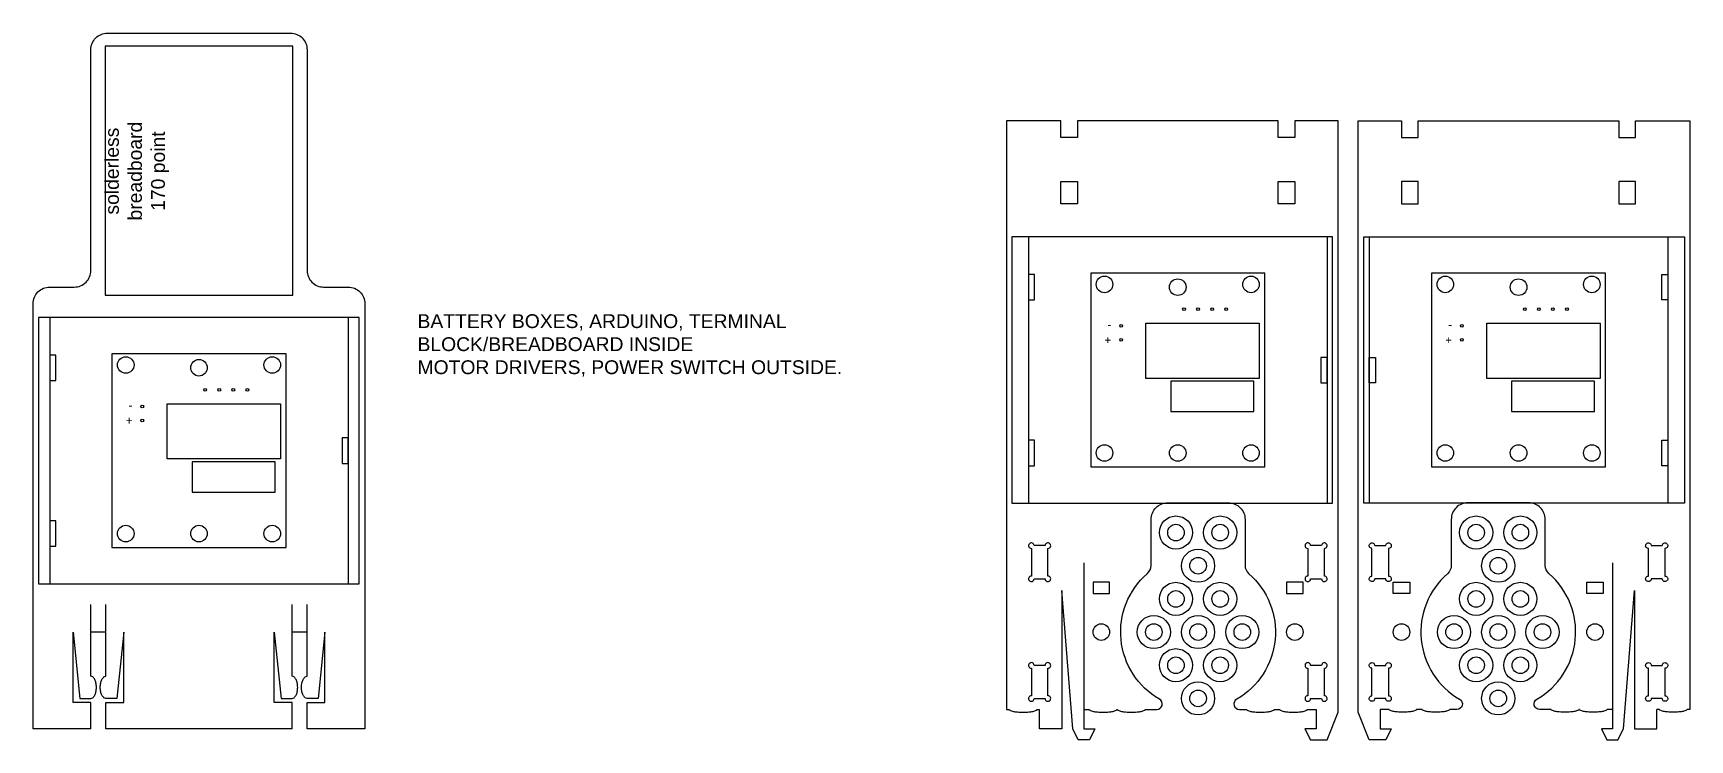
# Model space of a CAD drawing. Header units: millimetres. Extents: x 2162 to 3702, y 470 to 1904.
# Drawn here: x 3402.3 to 3702, y 813.6 to 941.5 of the extents above; entities that cross this region are included whole.
import ezdxf

# ---------------------------------------------------------------- set-up
doc = ezdxf.new("R2010")
doc.units = ezdxf.units.MM
doc.layers.add('3 - First Cut', color=3, linetype='Continuous')
doc.layers.add('5 - Final Cut', color=5, linetype='Continuous')
doc.layers.add('NOTES', color=4, linetype='Continuous', plot=False)
doc.styles.get("Standard").update_dxf_attribs({"font": 'arial.ttf'})

# ---------------------------------------------------------------- blocks, each defined once
blk = doc.blocks.new('ULN2003_cb')
for points in [[(-15.75, -17.5), (15.75, -17.5), (15.75, 17.5), (-15.75, 17.5)], [(1.25, 7.5), (-13.75, 7.5), (-13.75, 2), (1.25, 2)], [(-14.75, 1.5), (5.75, 1.5), (5.75, -8.5), (-14.75, -8.5)]]:
    blk.add_lwpolyline(points, close=True)
for centre, radius in [((-13.25, 15), 1.5), ((13.25, 15), 1.5), ((10.25, -5.46), 0.254), ((10.25, -8), 0.254), ((-8.75, -11), 0.254), ((-6.21, -11), 0.254), ((-3.67, -11), 0.254), ((-1.13, -11), 0.254), ((-13.25, -15.5), 1.5), ((13.25, -15.5), 1.5)]:
    blk.add_circle(centre, radius)
at = {"insert": (12.03, -4.64), "char_height": 1.5, "attachment_point": 1}
blk.add_mtext_dynamic_manual_height_columns('+\\P-', width=3.719, gutter_width=12.5, heights=[0], dxfattribs=at)

msp = doc.modelspace()

# ---------------------------------------------------------------- linework, layer by layer
at = {"layer": '3 - First Cut'}
for points in [[(3588.24, 914.635), (3591.24, 914.635), (3591.24, 910.635), (3588.24, 910.635)], [(3627.544, 914.635), (3630.544, 914.635), (3630.544, 910.635), (3627.544, 910.635)], [(3652.884, 914.635), (3649.884, 914.635), (3649.884, 910.635), (3652.884, 910.635)], [(3692.188, 914.635), (3689.188, 914.635), (3689.188, 910.635), (3692.188, 910.635)], [(3594.065, 840.135), (3597.065, 840.135), (3597.065, 842.135), (3594.065, 842.135)], [(3629.065, 840.135), (3632.065, 840.135), (3632.065, 842.135), (3629.065, 842.135)], [(3651.362, 840.135), (3648.362, 840.135), (3648.362, 842.135), (3651.362, 842.135)], [(3686.362, 840.135), (3683.362, 840.135), (3683.362, 842.135), (3686.362, 842.135)]]:
    msp.add_lwpolyline(points, close=True, dxfattribs=at)
for points in [[(3582.905, 848.268), (3582.905, 843.268, 2.4142136), (3583.405, 842.768), (3585.405, 842.768, 2.4142136), (3585.905, 843.268), (3585.905, 848.268, 2.4142136), (3585.405, 848.768), (3583.405, 848.768, 2.4142136)], [(3632.905, 848.268), (3632.905, 843.268, 2.4142136), (3633.405, 842.768), (3635.405, 842.768, 2.4142136), (3635.905, 843.268), (3635.905, 848.268, 2.4142136), (3635.405, 848.768), (3633.405, 848.768, 2.4142136)], [(3647.522, 848.268), (3647.522, 843.268, -2.4142136), (3647.022, 842.768), (3645.022, 842.768, -2.4142136), (3644.522, 843.268), (3644.522, 848.268, -2.4142136), (3645.022, 848.768), (3647.022, 848.768, -2.4142136)], [(3697.522, 848.268), (3697.522, 843.268, -2.4142136), (3697.022, 842.768), (3695.022, 842.768, -2.4142136), (3694.522, 843.268), (3694.522, 848.268, -2.4142136), (3695.022, 848.768), (3697.022, 848.768, -2.4142136)], [(3582.905, 826.605), (3582.905, 821.605, 2.4142136), (3583.405, 821.105), (3585.405, 821.105, 2.4142136), (3585.905, 821.605), (3585.905, 826.605, 2.4142136), (3585.405, 827.105), (3583.405, 827.105, 2.4142136)], [(3632.905, 826.605), (3632.905, 821.605, 2.4142136), (3633.405, 821.105), (3635.405, 821.105, 2.4142136), (3635.905, 821.605), (3635.905, 826.605, 2.4142136), (3635.405, 827.105), (3633.405, 827.105, 2.4142136)], [(3647.522, 826.605), (3647.522, 821.605, -2.4142136), (3647.022, 821.105), (3645.022, 821.105, -2.4142136), (3644.522, 821.605), (3644.522, 826.605, -2.4142136), (3645.022, 827.105), (3647.022, 827.105, -2.4142136)], [(3697.522, 826.605), (3697.522, 821.605, -2.4142136), (3697.022, 821.105), (3695.022, 821.105, -2.4142136), (3694.522, 821.605), (3694.522, 826.605, -2.4142136), (3695.022, 827.105), (3697.022, 827.105, -2.4142136)]]:
    msp.add_lwpolyline(points, format="xyb", close=True, dxfattribs=at)
for centre in [(3596.142, 896.035), (3609.392, 895.535), (3622.642, 896.035), (3657.786, 896.035), (3671.036, 895.535), (3684.286, 896.035), (3419.095, 881.455), (3432.345, 880.955), (3445.595, 881.455), (3596.142, 865.535), (3609.392, 865.535), (3622.642, 865.535), (3657.786, 865.535), (3671.036, 865.535), (3684.286, 865.535), (3419.095, 850.955), (3432.345, 850.955), (3445.595, 850.955), (3609.065, 851.135), (3617.065, 851.135), (3663.362, 851.135), (3671.362, 851.135), (3613.065, 845.135), (3667.362, 845.135), (3609.065, 839.135), (3617.065, 839.135), (3663.362, 839.135), (3671.362, 839.135), (3595.565, 833.135), (3605.065, 833.135), (3613.065, 833.135), (3621.065, 833.135), (3630.565, 833.135), (3649.862, 833.135), (3659.362, 833.135), (3667.362, 833.135), (3675.362, 833.135), (3684.862, 833.135), (3609.065, 827.135), (3617.065, 827.135), (3663.362, 827.135), (3671.362, 827.135), (3613.065, 821.135), (3667.362, 821.135)]:
    msp.add_circle(centre, 1.5, dxfattribs=at)
at = {"layer": '5 - Final Cut'}
for p, q in [((3415.495, 833.135), (3412.795, 833.135)), ((3451.895, 833.135), (3449.195, 833.135))]:
    msp.add_line(p, q, dxfattribs=at)
for points in [[(3412.795, 815.635), (3402.345, 815.635), (3402.345, 892.55, -0.4142136), (3405.345, 895.55), (3409.793, 895.55, 0.4142136), (3412.793, 898.55), (3412.793, 938.489, -0.4142136), (3415.793, 941.489), (3448.897, 941.489, -0.4142136), (3451.897, 938.489), (3451.897, 898.55, 0.4142136), (3454.897, 895.55), (3459.345, 895.55, -0.4142136), (3462.345, 892.55), (3462.345, 815.635), (3451.895, 815.635)], [(3638.405, 840.635), (3638.405, 925.635), (3630.544, 925.635), (3630.544, 922.635), (3627.544, 922.635), (3627.544, 925.635), (3591.24, 925.635), (3591.24, 922.635), (3588.24, 922.635), (3588.24, 925.635), (3578.405, 925.635), (3578.405, 819.135), (3578.91, 819.135, 0.2878165), (3578.996, 818.999, 0.063192), (3579.642, 818.782, 0.0286933), (3580.378, 818.678, 0.0206664), (3581.41, 818.635, 0.0206664), (3582.441, 818.678, 0.0286933), (3583.177, 818.782, 0.063192), (3583.824, 818.999, 0.2878165), (3583.91, 819.135), (3584.405, 819.135)], [(3642.022, 840.635), (3642.022, 925.635), (3649.884, 925.635), (3649.884, 922.635), (3652.884, 922.635), (3652.884, 925.635), (3689.188, 925.635), (3689.188, 922.635), (3692.188, 922.635), (3692.188, 925.635), (3702.022, 925.635), (3702.022, 819.135), (3701.518, 819.135, -0.2878165), (3701.432, 818.999, -0.063192), (3700.786, 818.782, -0.0286933), (3700.05, 818.678, -0.0206664), (3699.018, 818.635, -0.0206664), (3697.987, 818.678, -0.0286933), (3697.25, 818.782, -0.063192), (3696.604, 818.999, -0.2878165), (3696.518, 819.135), (3696.022, 819.135)], [(3592.405, 819.135), (3593.378, 819.135, 0.2878165), (3593.463, 818.999, 0.063192), (3594.11, 818.782, 0.0286933), (3594.846, 818.678, 0.0206664), (3595.878, 818.635, 0.0206664), (3596.909, 818.678, 0.0286933), (3597.645, 818.782, 0.063192), (3598.292, 818.999, 0.2878165), (3598.378, 819.135), (3598.494, 819.135, 0.2878165), (3598.58, 818.999, 0.063192), (3599.226, 818.782, 0.0286933), (3599.963, 818.678, 0.0206664), (3600.994, 818.635, 0.0206664), (3602.025, 818.678, 0.0286933), (3602.762, 818.782, 0.063192), (3603.408, 818.999, 0.2878165), (3603.494, 819.135), (3605.582, 819.135, 0.7678377), (3606.081, 821.002, -0.5153605), (3603.878, 843.699, 0.2170558), (3604.565, 845.208), (3604.565, 853.519, -0.4142137), (3607.565, 856.519), (3618.565, 856.519, -0.4142137), (3621.565, 853.519), (3621.565, 845.208, 0.2170558), (3622.253, 843.699, -0.5153603), (3620.05, 821.002, 0.7678359), (3620.549, 819.135), (3621.836, 819.135, 0.2878165), (3621.922, 818.999, 0.063192), (3622.569, 818.782, 0.0286933), (3623.305, 818.678, 0.0206664), (3624.336, 818.635, 0.0206664), (3625.368, 818.678, 0.0286933), (3626.104, 818.782, 0.063192), (3626.751, 818.999, 0.2878165), (3626.836, 819.135), (3627.824, 819.135, 0.2878165), (3627.91, 818.999, 0.063192), (3628.556, 818.782, 0.0286933), (3629.293, 818.678, 0.0206664), (3630.324, 818.635, 0.0206664), (3631.355, 818.678, 0.0286933), (3632.092, 818.782, 0.063192), (3632.738, 818.999, 0.2878165), (3632.824, 819.135), (3634.405, 819.135)], [(3688.022, 819.135), (3687.05, 819.135, -0.2878165), (3686.964, 818.999, -0.063192), (3686.318, 818.782, -0.0286933), (3685.582, 818.678, -0.0206664), (3684.55, 818.635, -0.0206664), (3683.519, 818.678, -0.0286933), (3682.782, 818.782, -0.063192), (3682.136, 818.999, -0.2878165), (3682.05, 819.135), (3681.934, 819.135, -0.2878165), (3681.848, 818.999, -0.063192), (3681.202, 818.782, -0.0286933), (3680.465, 818.678, -0.0206664), (3679.434, 818.635, -0.0206664), (3678.403, 818.678, -0.0286933), (3677.666, 818.782, -0.063192), (3677.02, 818.999, -0.2878165), (3676.934, 819.135), (3674.846, 819.135, -0.7678377), (3674.347, 821.002, 0.5153605), (3676.55, 843.699, -0.2170558), (3675.862, 845.208), (3675.862, 853.519, 0.4142137), (3672.862, 856.519), (3661.862, 856.519, 0.4142137), (3658.862, 853.519), (3658.862, 845.208, -0.2170558), (3658.175, 843.699, 0.5153603), (3660.378, 821.002, -0.7678359), (3659.879, 819.135), (3658.591, 819.135, -0.2878165), (3658.506, 818.999, -0.063192), (3657.859, 818.782, -0.0286933), (3657.123, 818.678, -0.0206664), (3656.091, 818.635, -0.0206664), (3655.06, 818.678, -0.0286933), (3654.324, 818.782, -0.063192), (3653.677, 818.999, -0.2878165), (3653.591, 819.135), (3652.604, 819.135, -0.2878165), (3652.518, 818.999, -0.063192), (3651.872, 818.782, -0.0286933), (3651.135, 818.678, -0.0206664), (3650.104, 818.635, -0.0206664), (3649.072, 818.678, -0.0286933), (3648.336, 818.782, -0.063192), (3647.69, 818.999, -0.2878165), (3647.604, 819.135), (3646.022, 819.135)], [(3412.795, 815.635), (3412.795, 820.415), (3409.563, 820.415), (3409.563, 833.135), (3409.563, 833.135), (3410.795, 821.135), (3412.795, 821.135, 0.1747045), (3413.134, 821.257, 0.1042029), (3413.502, 821.721, 0.0649481), (3413.712, 822.326, 0.0510993), (3413.795, 823.135, 0.0510993), (3413.712, 823.944, 0.0649481), (3413.502, 824.549, 0.1042029), (3413.134, 825.013, 0.1747045), (3412.795, 825.135), (3412.795, 838.135)], [(3415.495, 815.635), (3415.495, 820.415), (3418.727, 820.415), (3418.727, 833.135), (3418.727, 833.135), (3417.495, 821.135), (3415.495, 821.135, -0.1747045), (3415.156, 821.257, -0.1042029), (3414.788, 821.721, -0.0649481), (3414.578, 822.326, -0.0510993), (3414.495, 823.135, -0.0510993), (3414.578, 823.944, -0.0649481), (3414.788, 824.549, -0.1042029), (3415.156, 825.013, -0.1747045), (3415.495, 825.135), (3415.495, 838.135)], [(3449.195, 815.635), (3449.195, 820.415), (3445.963, 820.415), (3445.963, 833.135), (3445.963, 833.135), (3447.195, 821.135), (3449.195, 821.135, 0.1747045), (3449.534, 821.257, 0.1042029), (3449.902, 821.721, 0.0649481), (3450.112, 822.326, 0.0510993), (3450.195, 823.135, 0.0510993), (3450.112, 823.944, 0.0649481), (3449.902, 824.549, 0.1042029), (3449.534, 825.013, 0.1747045), (3449.195, 825.135), (3449.195, 838.135)], [(3451.895, 815.635), (3451.895, 820.415), (3455.127, 820.415), (3455.127, 833.135), (3455.127, 833.135), (3453.895, 821.135), (3451.895, 821.135, -0.1747045), (3451.556, 821.257, -0.1042029), (3451.188, 821.721, -0.0649481), (3450.978, 822.326, -0.0510993), (3450.895, 823.135, -0.0510993), (3450.978, 823.944, -0.0649481), (3451.188, 824.549, -0.1042029), (3451.556, 825.013, -0.1747045), (3451.895, 825.135), (3451.895, 838.135)]]:
    msp.add_lwpolyline(points, format="xyb", dxfattribs=at)
for points in [[(3592.405, 845.635), (3592.405, 815.635), (3594.405, 815.635), (3593.405, 813.635), (3591.405, 813.635), (3590.405, 815.635), (3588.405, 840.635), (3588.405, 815.635), (3584.405, 815.635), (3584.405, 819.135)], [(3688.022, 845.635), (3688.022, 815.635), (3686.022, 815.635), (3687.022, 813.635), (3689.022, 813.635), (3690.022, 815.635), (3692.022, 840.635), (3692.022, 815.635), (3696.022, 815.635), (3696.022, 819.135)], [(3634.405, 819.135), (3634.405, 815.635), (3632.405, 815.635), (3633.405, 813.635), (3636.405, 813.635), (3638.405, 818.635), (3638.405, 840.635)], [(3646.022, 819.135), (3646.022, 815.635), (3648.022, 815.635), (3647.022, 813.635), (3644.022, 813.635), (3642.022, 818.635), (3642.022, 840.635)], [(3449.195, 815.635), (3415.495, 815.635)]]:
    msp.add_lwpolyline(points, dxfattribs=at)
for centre in [(3609.065, 851.135), (3617.065, 851.135), (3663.362, 851.135), (3671.362, 851.135), (3613.065, 845.135), (3667.362, 845.135), (3609.065, 839.135), (3617.065, 839.135), (3663.362, 839.135), (3671.362, 839.135), (3605.065, 833.135), (3613.065, 833.135), (3621.065, 833.135), (3659.362, 833.135), (3667.362, 833.135), (3675.362, 833.135), (3609.065, 827.135), (3617.065, 827.135), (3663.362, 827.135), (3671.362, 827.135), (3613.065, 821.135), (3667.362, 821.135)]:
    msp.add_circle(centre, 3, dxfattribs=at)
at = {"layer": 'NOTES'}
for p, q in [((3582.392, 904.635), (3582.392, 856.435)), ((3636.392, 904.635), (3636.392, 856.435)), ((3644.036, 904.635), (3644.036, 856.435)), ((3698.036, 904.635), (3698.036, 856.435)), ((3405.345, 890.055), (3405.345, 841.855)), ((3459.345, 890.055), (3459.345, 841.855))]:
    msp.add_line(p, q, dxfattribs=at)
for points in [[(3449.345, 894.109), (3449.345, 939.109), (3415.345, 939.109), (3415.345, 894.109)], [(3637.405, 904.635), (3579.405, 904.635), (3579.405, 856.435), (3637.405, 856.435)], [(3643.022, 904.635), (3701.022, 904.635), (3701.022, 856.435), (3643.022, 856.435)], [(3583.493, 897.835), (3582.392, 897.835), (3582.392, 893.235), (3583.493, 893.235)], [(3696.935, 897.835), (3698.036, 897.835), (3698.036, 893.235), (3696.935, 893.235)], [(3461.345, 890.055), (3403.345, 890.055), (3403.345, 841.855), (3461.345, 841.855)], [(3406.446, 883.255), (3405.345, 883.255), (3405.345, 878.655), (3406.446, 878.655)], [(3636.392, 882.835), (3635.291, 882.835), (3635.291, 878.235), (3636.392, 878.235)], [(3644.036, 882.835), (3645.136, 882.835), (3645.136, 878.235), (3644.036, 878.235)], [(3459.345, 868.255), (3458.244, 868.255), (3458.244, 863.655), (3459.345, 863.655)], [(3583.493, 867.835), (3582.392, 867.835), (3582.392, 863.235), (3583.493, 863.235)], [(3696.935, 867.835), (3698.036, 867.835), (3698.036, 863.235), (3696.935, 863.235)], [(3406.446, 853.255), (3405.345, 853.255), (3405.345, 848.655), (3406.446, 848.655)]]:
    msp.add_lwpolyline(points, close=True, dxfattribs=at)

# ---------------------------------------------------------------- block references
at = {"layer": 'NOTES', "rotation": 180}
for p in [(3609.392, 880.535), (3671.036, 880.535), (3432.345, 865.955)]:
    msp.add_blockref('ULN2003_cb', p, dxfattribs=at)

# ---------------------------------------------------------------- texts
at = {"layer": 'NOTES', "insert": (3415.345, 916.528), "char_height": 2.5, "attachment_point": 2, "rotation": 90}
msp.add_mtext_dynamic_manual_height_columns('solderless breadboard \\P170 point', width=27.32898, gutter_width=12.5, heights=[0], dxfattribs=at)
at = {"layer": 'NOTES', "insert": (3471.874, 890.635), "char_height": 2.5, "attachment_point": 1}
msp.add_mtext_dynamic_manual_height_columns('BATTERY BOXES, ARDUINO, TERMINAL BLOCK/BREADBOARD INSIDE\\PMOTOR DRIVERS, POWER SWITCH OUTSIDE.', width=76.29616, gutter_width=12.5, heights=[0], dxfattribs=at)

doc.saveas('drawing.dxf')
